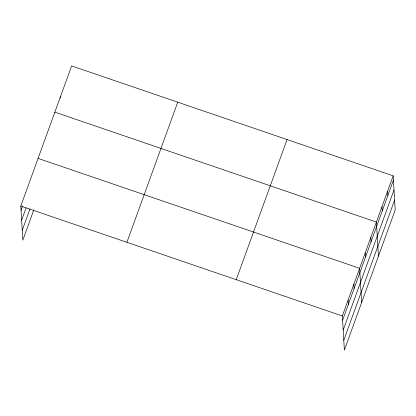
<?xml version="1.0" encoding="UTF-8"?>
<svg xmlns="http://www.w3.org/2000/svg" width="416" height="416" viewBox="0 0 416 416"><rect width="100%" height="100%" fill="white"/><g stroke="black" fill="none" stroke-linecap="round" stroke-linejoin="round"><path stroke-width="0.62" d="M33.686 210.236L22.828 240.167L20.8 206.034L71.625 65.91L393.172 175.833L395.2 209.966L344.375 350.09L342.347 315.957L393.172 175.833M21.055 210.314L22.604 206.04M21.637 220.163L26.073 207.948M22.24 230.313L29.999 208.936M126.911 242.31L177.736 102.185M236.236 279.687L287.061 139.558M342.602 320.237L393.427 180.112M343.184 330.091L394.009 189.966M343.788 340.236L394.612 200.112M54.855 112.154L376.402 222.076L378.43 256.204M38.08 158.392L359.627 268.315L361.655 302.448M20.8 206.034L342.347 315.957M387.582 191.251L387.837 195.525M381.992 206.664L382.247 210.938M370.812 237.489L371.062 241.769M365.217 252.902L365.472 257.182M353.87 284.196L354.12 288.475M348.109 300.076L348.364 304.356M60.445 96.741L60.518 97.963"/></g></svg>
